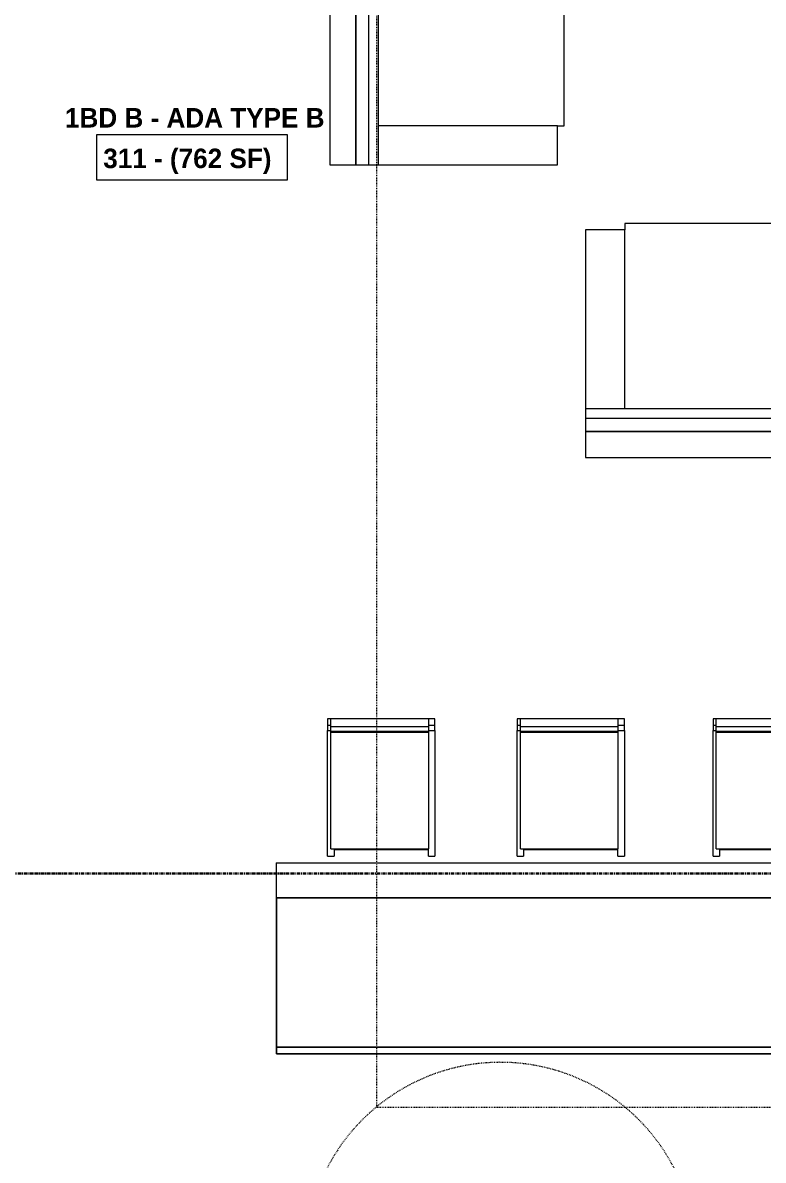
# Model space of a CAD drawing. Header units: inches. Extents: x -4058 to -1781, y 9814 to 12289.
# Drawn here: x -2788.2 to -2674.4, y 11803.1 to 11978 of the extents above; entities that cross this region are included whole.
import ezdxf

# ---------------------------------------------------------------- set-up
doc = ezdxf.new("R2010")
doc.units = ezdxf.units.IN
doc.header["$MEASUREMENT"] = 0
for name, pattern in [('Aligning Line 1_8_', [0.25, 0.125, -0.125]), ('Dash', [0.25, 0.125, -0.125]), ('Grid Line 1_2_', [0.875, 0.5, -0.125, 0.125, -0.125]), ('Grid Line 1_2__2_', [0.875, 0.5, -0.125, 0.125, -0.125])]:
    doc.linetypes.add(name, pattern=pattern)
for name, color, linetype, lineweight in [('0-1', 7, 'Continuous', 5), ('A-AREA-IDEN', 2, 'Continuous', 9), ('A-GENM', 5, 'Continuous', 9), ('A-GENM-2', 147, 'Dash', 9), ('A-WALL-2', 113, 'Continuous', 9), ('G-ANNO-SYMB-1', 147, 'Aligning Line 1_8_', 9), ('I-FURN', 30, 'Continuous', 9), ('Q-CASE', 31, 'Continuous', 9), ('S-GRID-1', 1, 'Grid Line 1_2_', 9), ('S-GRID-2', 1, 'Grid Line 1_2__2_', 30)]:
    doc.layers.add(name, color=color, linetype=linetype, lineweight=lineweight)
doc.styles.add('Century Gothic_B', font='GOTHICB.TTF', dxfattribs={"height": 3})

# ---------------------------------------------------------------- blocks, each defined once
blk = doc.blocks.new('CTR - 1st Phase - Shell_rvt-1-UNITS PLANS - 3RD FLOOR')
at = {"layer": 'S-GRID-1'}
blk.add_line((-1781.27, 11847.19), (-4041.78, 11847.19), dxfattribs=at)
blk = doc.blocks.new('CTR - 1st Phase -Stairs _ Elevators_rvt-1-UNITS PLANS - 3RD FLOOR')
at = {"layer": 'G-ANNO-SYMB-1'}
for p, q in [((-2733.74, 11811.24), (-2733.74, 12126.9)), ((-2495.61, 11811.24), (-2733.74, 11811.24))]:
    blk.add_line(p, q, dxfattribs=at)
blk = doc.blocks.new('CTR - 1st Phase - Structure_rvt-1-UNITS PLANS - 3RD FLOOR')
at = {"layer": 'S-GRID-2'}
blk.add_line((-1781.27, 11847.19), (-4041.78, 11847.19), dxfattribs=at)
blk = doc.blocks.new('Couch-Both_Arms-Generic - 1-1352606-UNITS PLANS - 3RD FLOOR')
at = {"layer": 'I-FURN'}
for p, q in [((42, 17.5), (-42, 17.5)), ((-42, 17.5), (-42, 13.5)), ((42, 13.5), (42, 17.5)), ((-42, 13.5), (42, 13.5)), ((42, 13.5), (-42, 13.5)), ((-42, 13.5), (-42, 10)), ((42, 10), (42, 13.5)), ((-42, 11.5), (42, 11.5)), ((-42, 10), (-42, -17.5)), ((-42, 10), (42, 10)), ((-36, -17.5), (-36, 10)), ((36, 10), (36, -17.5)), ((42, -17.5), (42, 10)), ((-42, -17.5), (-36, -17.5)), ((-36, -17.5), (-36, -18.5)), ((-36, -18.5), (36, -18.5)), ((36, -18.5), (36, -17.5)), ((36, -17.5), (42, -17.5))]:
    blk.add_line(p, q, dxfattribs=at)
blk = doc.blocks.new('Couch-Both_Arms-Generic - 2-1352635-UNITS PLANS - 3RD FLOOR')
at = {"layer": 'I-FURN'}
for p, q in [((24, 17.5), (-24, 17.5)), ((-24, 17.5), (-24, 13.5)), ((24, 13.5), (24, 17.5)), ((-24, 13.5), (24, 13.5)), ((24, 13.5), (-24, 13.5)), ((-24, 13.5), (-24, 10)), ((24, 10), (24, 13.5)), ((-24, 11.5), (24, 11.5)), ((-24, 10), (-24, -17.5)), ((-24, 10), (24, 10)), ((-18, -17.5), (-18, 10)), ((18, 10), (18, -17.5)), ((24, -17.5), (24, 10)), ((-24, -17.5), (-18, -17.5)), ((-18, -17.5), (-18, -18.5)), ((-18, -18.5), (18, -18.5)), ((18, -18.5), (18, -17.5)), ((18, -17.5), (24, -17.5))]:
    blk.add_line(p, q, dxfattribs=at)
blk = doc.blocks.new('Bar_Stool_6722_1_ - Bar_Stool_6722_1_-1229311-UNITS PLANS - 3RD FLOOR')
at = {"layer": 'I-FURN'}
for p, q in [((0, 19.21), (0, 21.13)), ((1, 21.13), (0, 21.13)), ((1, 21.13), (1, 20.14)), ((15.5, 20.14), (15.5, 21.13)), ((16.5, 21.13), (15.5, 21.13)), ((16.5, 21.13), (16.5, 19.21)), ((1, 20.14), (15.5, 20.14)), ((1, 20.14), (1, 20.06)), ((1, 20.06), (1, 19.99)), ((16, 20), (1, 20)), ((1, 19.89), (1, 19.99)), ((1, 17.63), (1, 19.89)), ((15.5, 20.06), (15.5, 20.14)), ((15.5, 19.99), (15.5, 20.06)), ((16, 19.99), (16, 19.89)), ((16, 19.89), (16, 17.63)), ((0, 17.72), (0, 19.21)), ((0, 1.78), (0, 17.72)), ((1, 2.03), (1, 17.63)), ((16, 17.63), (16, 2.03)), ((16.5, 19.21), (16.5, 17.72)), ((16.5, 17.72), (16.5, 1.78)), ((1, 1.78), (0, 1.78)), ((0, 1.78), (0, 0.98)), ((1, 1.91), (1, 2.03)), ((16, 2.03), (1, 2.03)), ((1, 1.24), (1, 1.91)), ((16, 1.91), (1, 1.91)), ((16, 2.03), (16, 1.91)), ((16, 1.91), (16, 1.24)), ((16.5, 1.78), (16, 1.78)), ((16.5, 0.98), (16.5, 1.78)), ((1, 0.98), (0, 0.98)), ((0, 0.98), (0, 0)), ((0, 0), (1, 0)), ((1, 0), (1, 1.24)), ((1, 1.24), (16, 1.24)), ((16, 1.24), (16, 0)), ((16.5, 0.98), (16, 0.98)), ((16, 0), (16.5, 0)), ((16.5, 0), (16.5, 0.98)), ((1, 0), (16, 0))]:
    blk.add_line(p, q, dxfattribs=at)
blk = doc.blocks.new('OD_CW_Base Cabinet - OD_CW_Base Cabinet-V131-UNITS PLANS - 3RD FLOOR')
at = {"layer": 'Q-CASE'}
for p, q in [((107.93, 24), (0.74, 24)), ((0.74, 24), (0.74, 0)), ((0.74, 1), (0.74, 24)), ((0.74, 24), (107.93, 24)), ((107.93, 0), (107.93, 24)), ((107.93, 24), (107.93, 1)), ((0.74, 0), (0.74, 1)), ((0.74, 1), (107.93, 1)), ((107.93, 1), (0.74, 1)), ((0.74, 0), (107.93, 0)), ((107.93, 0), (0.74, 0)), ((107.93, 1), (107.93, 0))]:
    blk.add_line(p, q, dxfattribs=at)
blk = doc.blocks.new('ADA Clearances - 5ft Circle-V132-UNITS PLANS - 3RD FLOOR')
at = {"layer": 'A-GENM-2'}
for start, end in [(360, 197.1286), (203.218, 360)]:
    blk.add_arc((0, 0), 30, start, end, dxfattribs=at)

msp = doc.modelspace()

# ---------------------------------------------------------------- linework, layer by layer
at = {"layer": 'A-AREA-IDEN', "flags": 128}
msp.add_lwpolyline([(-2776.8065, 11960.84988), (-2747.55611, 11960.84988), (-2747.55611, 11953.84831), (-2776.8065, 11953.84831)], close=True, dxfattribs=at)
at = {"layer": 'A-WALL-2'}
for q in [(-2642.01124, 11848.8644), (-2749.19874, 11843.4894)]:
    msp.add_line((-2749.19874, 11848.8644), q, dxfattribs=at)

# ---------------------------------------------------------------- block references
at = {"layer": '0-1'}
for name in ['CTR - 1st Phase - Shell_rvt-1-UNITS PLANS - 3RD FLOOR', 'CTR - 1st Phase - Structure_rvt-1-UNITS PLANS - 3RD FLOOR', 'CTR - 1st Phase -Stairs _ Elevators_rvt-1-UNITS PLANS - 3RD FLOOR']:
    msp.add_blockref(name, (0, 0), dxfattribs=at)
at = {"layer": 'A-GENM'}
msp.add_blockref('ADA Clearances - 5ft Circle-V132-UNITS PLANS - 3RD FLOOR', (-2714.72374, 11788.1769), dxfattribs=at)
at = {"layer": 'I-FURN'}
for name, p, rotation in [('Couch-Both_Arms-Generic - 1-1352606-UNITS PLANS - 3RD FLOOR', (-2723.47374, 11998.19243), 90.00000000005623), ('Couch-Both_Arms-Generic - 2-1352635-UNITS PLANS - 3RD FLOOR', (-2677.64874, 11928.69243), 180), ('Bar_Stool_6722_1_ - Bar_Stool_6722_1_-1229311-UNITS PLANS - 3RD FLOOR', (-2724.81003, 11870.9894), 180), ('Bar_Stool_6722_1_ - Bar_Stool_6722_1_-1229311-UNITS PLANS - 3RD FLOOR', (-2695.68871, 11870.9894), 180), ('Bar_Stool_6722_1_ - Bar_Stool_6722_1_-1229311-UNITS PLANS - 3RD FLOOR', (-2665.56739, 11870.9894), 180)]:
    msp.add_blockref(name, p, dxfattribs=dict(at, rotation=rotation))
at = {"layer": 'Q-CASE'}
msp.add_blockref('OD_CW_Base Cabinet - OD_CW_Base Cabinet-V131-UNITS PLANS - 3RD FLOOR', (-2749.93644, 11819.4894), dxfattribs=at)

# ---------------------------------------------------------------- texts
at = {"layer": 'A-AREA-IDEN', "char_height": 3, "attachment_point": 1, "style": 'Century Gothic_B'}
for s, insert, width in [('1BD B - ADA TYPE B', (-2781.68367, 11964.92115), 47.167), ('311 - (762 SF)', (-2775.8065, 11958.68322), 32.926)]:
    msp.add_mtext(s, dxfattribs=dict(at, insert=insert, width=width))

doc.saveas('drawing.dxf')
